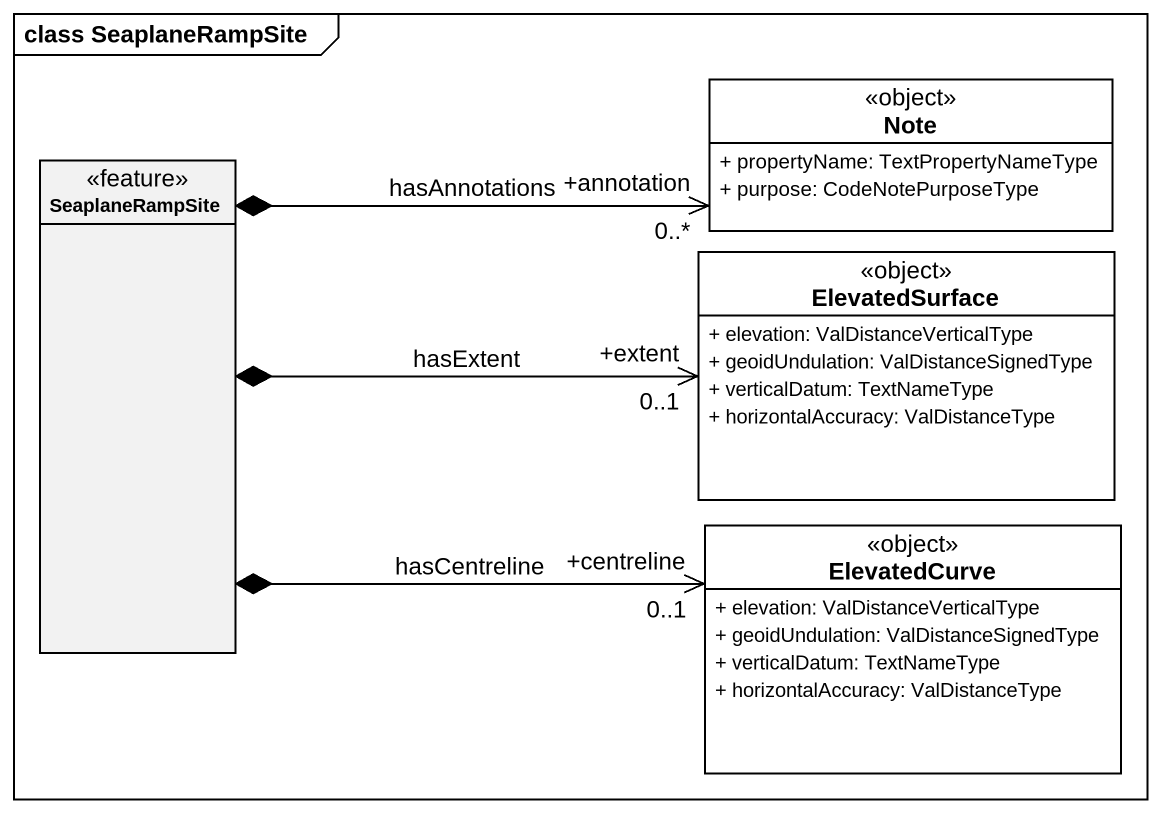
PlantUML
@startuml
mainframe class SeaplaneRampSite
hide circle
hide empty members
skinparam classAttributeIconSize 0
class "Note" as Note_ <<object>> #FFFFFF {
  + propertyName: TextPropertyNameType
  + purpose: CodeNotePurposeType
}
class SeaplaneRampSite <<feature>>
class ElevatedSurface <<object>> #FFFFFF {
  + elevation: ValDistanceVerticalType
  + geoidUndulation: ValDistanceSignedType
  + verticalDatum: TextNameType
  + horizontalAccuracy: ValDistanceType
}
class ElevatedCurve <<object>> #FFFFFF {
  + elevation: ValDistanceVerticalType
  + geoidUndulation: ValDistanceSignedType
  + verticalDatum: TextNameType
  + horizontalAccuracy: ValDistanceType
}
SeaplaneRampSite *-right-> "+annotation\n0..*" Note_ : hasAnnotations
SeaplaneRampSite *-right-> "+extent\n0..1" ElevatedSurface : hasExtent
SeaplaneRampSite *-right-> "+centreline\n0..1" ElevatedCurve : hasCentreline
@enduml
